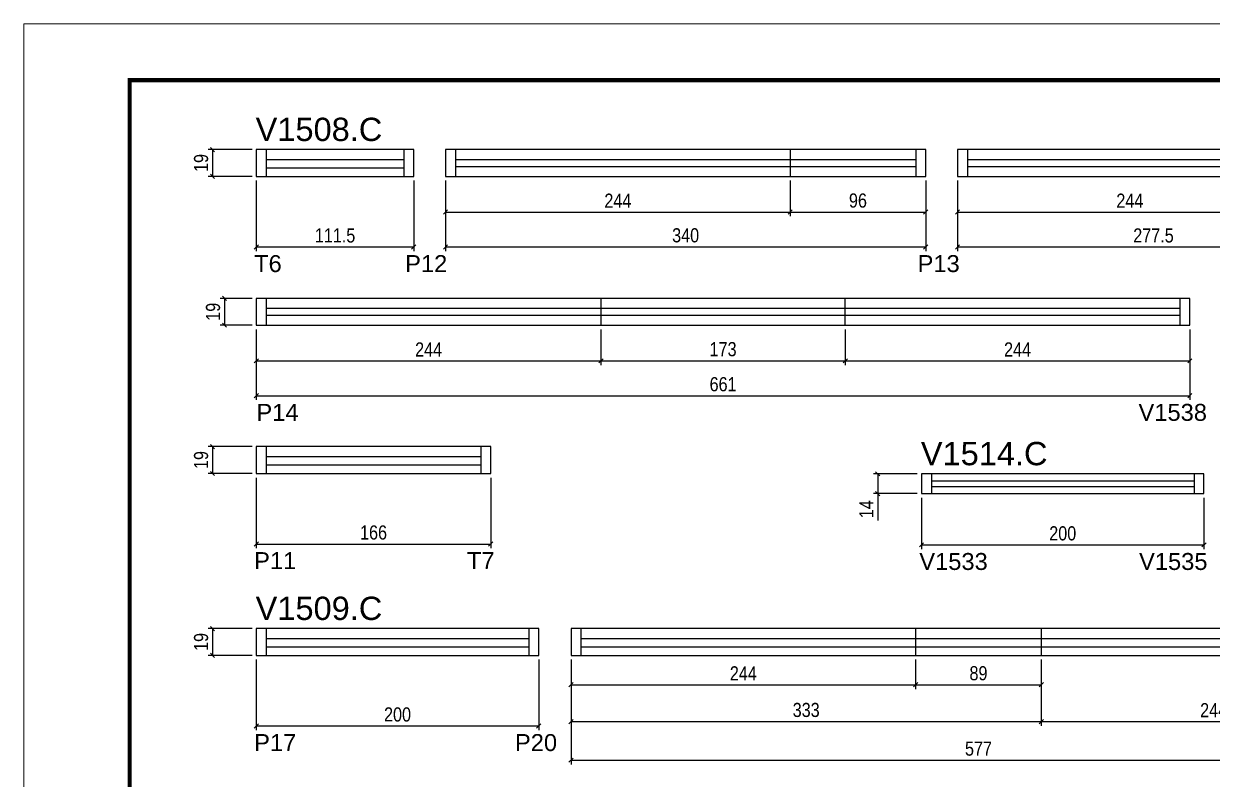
# Model space of a CAD drawing. Extents: x 1959 to 8212, y 239 to 4735.
# Drawn here: x 6727 to 7569, y 3052 to 3587 of the extents above; entities that cross this region are included whole.
import ezdxf

# ---------------------------------------------------------------- set-up
doc = ezdxf.new("R2010")
doc.units = 0
doc.linetypes.add('DASHED', pattern=[0.75, 0.5, -0.25])
for name, color, linetype in [('5', 5, 'Continuous'), ('COTA', 241, 'Continuous'), ('NOMENCLATURA', 7, 'Continuous'), ('Painéis', 200, 'Continuous'), ('SARR_2.2x7', 40, 'Continuous'), ('SARR_EDITAR', 141, 'Continuous')]:
    doc.layers.add(name, color=color, linetype=linetype)
doc.layers.add('Folhas', color=255, linetype='Continuous', lineweight=9)
doc.layers.add('SARRAFO DE PRESSAO', color=251, linetype='DASHED', lineweight=9)
doc.styles.add('COTA TECNICA', font='techl___.ttf', dxfattribs={"height": 10})
doc.styles.add('COTA TECNICA-50', font='techl___.ttf', dxfattribs={"height": 10})
doc.styles.get("Standard").update_dxf_attribs({"font": 'arial.ttf'})
doc.dimstyles.new('COTA PAINEL-50', dxfattribs={"dimtxt": 10, "dimasz": 3, "dimexe": 3, "dimexo": 3, "dimgap": 3, "dimtad": 1, "dimdec": 1, "dimzin": 12, "dimdsep": 46, "dimtxsty": 'COTA TECNICA-50', "dimblk1": 'OBLIQUE', "dimblk2": 'OBLIQUE', "dimsah": 1, "dimcen": 0.9, "dimclrd": 4, "dimclre": 4, "dimclrt": 240, "dimadec": 1, "dimazin": 3, "dimtfac": 1, "dimtdec": 1, "dimtmove": 0, "dimatfit": 3, "dimfxl": 1, "dimtolj": 1, "dimtzin": 12, "dimarcsym": 0})
doc.dimstyles.new('PAINEL', dxfattribs={"dimtxt": 10, "dimasz": 3, "dimexe": 3, "dimexo": 3, "dimgap": 3, "dimtad": 1, "dimdec": 1, "dimzin": 12, "dimdsep": 46, "dimtxsty": 'COTA TECNICA', "dimblk1": 'OBLIQUE', "dimblk2": 'OBLIQUE', "dimsah": 1, "dimcen": 0.9, "dimclrd": 4, "dimclre": 4, "dimclrt": 240, "dimadec": 1, "dimazin": 3, "dimtfac": 1, "dimtdec": 1, "dimtmove": 0, "dimatfit": 3, "dimfxl": 1, "dimtolj": 1, "dimtzin": 12, "dimarcsym": 0})

# ---------------------------------------------------------------- blocks, each defined once
blk = doc.blocks.new('9999999999')
at = {"layer": 'Folhas'}
blk.add_lwpolyline([(98138.98, 34190.21), (99623.98, 34190.21), (99623.98, 35240.21), (98138.98, 35240.21)], close=True, dxfattribs=at)
at = {"layer": 'Folhas', "color": 30, "const_width": 3}
blk.add_lwpolyline([(98213.98, 34230.21), (99583.98, 34230.21), (99583.98, 35200.21), (98213.98, 35200.21)], close=True, dxfattribs=at)
blk = doc.blocks.new('_Oblique')
at = {"color": 0, "linetype": 'ByBlock', "lineweight": -2}
blk.add_line((-0.5, -0.5), (0.5, 0.5), dxfattribs=at)
blk = doc.blocks.new('*D418')
at = {"layer": 'COTA', "color": 4, "linetype": 'ByBlock', "lineweight": -2, "transparency": 16777216}
for p, q in [((6891.91, 3475.6), (6891.91, 3425.65)), ((7003.41, 3475.6), (7003.41, 3425.65)), ((6891.91, 3428.65), (7003.41, 3428.65))]:
    blk.add_line(p, q, dxfattribs=at)
at = {"layer": 'Defpoints', "color": 0, "linetype": 'ByBlock', "transparency": 16777216}
for p in [(6891.91, 3478.6), (7003.41, 3478.6), (7003.41, 3428.65)]:
    blk.add_point(p, dxfattribs=at)
at = {"layer": 'COTA', "color": 4, "linetype": 'ByBlock', "lineweight": -2, "transparency": 16777216, "xscale": 3, "yscale": 3, "zscale": 3, "rotation": 180}
blk.add_blockref('_Oblique', (6891.91, 3428.65), dxfattribs=at)
at = {"layer": 'COTA', "color": 4, "linetype": 'ByBlock', "lineweight": -2, "transparency": 16777216, "xscale": 3, "yscale": 3, "zscale": 3}
blk.add_blockref('_Oblique', (7003.41, 3428.65), dxfattribs=at)
at = {"layer": 'COTA', "color": 240, "linetype": 'ByBlock', "transparency": 16777216, "insert": (6947.66, 3436.76), "char_height": 10, "attachment_point": 5, "style": 'COTA TECNICA-50'}
blk.add_mtext('\\A1;111.5', dxfattribs=at)
blk = doc.blocks.new('*D419')
at = {"layer": 'COTA', "color": 4, "lineweight": -2, "transparency": 16777216}
for p, q in [((6888.91, 3497.6), (6857.93, 3497.6)), ((6860.93, 3497.6), (6860.93, 3478.6)), ((6888.91, 3478.6), (6857.93, 3478.6))]:
    blk.add_line(p, q, dxfattribs=at)
at = {"layer": 'Defpoints', "color": 0, "transparency": 16777216}
for p in [(6891.91, 3497.6), (6860.93, 3478.6), (6891.91, 3478.6)]:
    blk.add_point(p, dxfattribs=at)
at = {"layer": 'COTA', "color": 4, "lineweight": -2, "transparency": 16777216, "xscale": 3, "yscale": 3, "zscale": 3}
for p, rotation in [((6860.93, 3497.6), 90), ((6860.93, 3478.6), 270)]:
    blk.add_blockref('_Oblique', p, dxfattribs=dict(at, rotation=rotation))
at = {"layer": 'COTA', "color": 240, "transparency": 16777216, "insert": (6852.84, 3488.1), "char_height": 10, "attachment_point": 5, "rotation": 90, "style": 'COTA TECNICA'}
blk.add_mtext('\\A1;19', dxfattribs=at)
blk = doc.blocks.new('*D420')
at = {"layer": 'COTA', "color": 4, "linetype": 'ByBlock', "lineweight": -2, "transparency": 16777216}
for p, q in [((7025.9, 3475.6), (7025.9, 3425.65)), ((7365.9, 3475.6), (7365.9, 3425.65)), ((7025.9, 3428.65), (7365.9, 3428.65))]:
    blk.add_line(p, q, dxfattribs=at)
at = {"layer": 'Defpoints', "color": 0, "linetype": 'ByBlock', "transparency": 16777216}
for p in [(7025.9, 3478.6), (7365.9, 3478.6), (7365.9, 3428.65)]:
    blk.add_point(p, dxfattribs=at)
at = {"layer": 'COTA', "color": 4, "linetype": 'ByBlock', "lineweight": -2, "transparency": 16777216, "xscale": 3, "yscale": 3, "zscale": 3, "rotation": 180}
blk.add_blockref('_Oblique', (7025.9, 3428.65), dxfattribs=at)
at = {"layer": 'COTA', "color": 4, "linetype": 'ByBlock', "lineweight": -2, "transparency": 16777216, "xscale": 3, "yscale": 3, "zscale": 3}
blk.add_blockref('_Oblique', (7365.9, 3428.65), dxfattribs=at)
at = {"layer": 'COTA', "color": 240, "linetype": 'ByBlock', "transparency": 16777216, "insert": (7195.9, 3436.87), "char_height": 10, "attachment_point": 5, "style": 'COTA TECNICA-50'}
blk.add_mtext('\\A1;340', dxfattribs=at)
blk = doc.blocks.new('*D421')
at = {"layer": 'COTA', "color": 4, "lineweight": -2, "transparency": 16777216}
for p, q in [((7025.9, 3475.6), (7025.9, 3450.35)), ((7269.9, 3475.6), (7269.9, 3450.35)), ((7025.9, 3453.35), (7269.9, 3453.35))]:
    blk.add_line(p, q, dxfattribs=at)
at = {"layer": 'Defpoints', "color": 0, "transparency": 16777216}
for p in [(7025.9, 3478.6), (7269.9, 3478.6), (7269.9, 3453.35)]:
    blk.add_point(p, dxfattribs=at)
at = {"layer": 'COTA', "color": 4, "lineweight": -2, "transparency": 16777216, "xscale": 3, "yscale": 3, "zscale": 3, "rotation": 180}
blk.add_blockref('_Oblique', (7025.9, 3453.35), dxfattribs=at)
at = {"layer": 'COTA', "color": 4, "lineweight": -2, "transparency": 16777216, "xscale": 3, "yscale": 3, "zscale": 3}
blk.add_blockref('_Oblique', (7269.9, 3453.35), dxfattribs=at)
at = {"layer": 'COTA', "color": 240, "transparency": 16777216, "insert": (7147.9, 3461.42), "char_height": 10, "attachment_point": 5, "style": 'COTA TECNICA'}
blk.add_mtext('\\A1;244', dxfattribs=at)
blk = doc.blocks.new('*D422')
at = {"layer": 'COTA', "color": 4, "lineweight": -2, "transparency": 16777216}
for p, q in [((7269.9, 3475.6), (7269.9, 3450.35)), ((7365.9, 3475.6), (7365.9, 3450.35)), ((7269.9, 3453.35), (7365.9, 3453.35))]:
    blk.add_line(p, q, dxfattribs=at)
at = {"layer": 'Defpoints', "color": 0, "transparency": 16777216}
for p in [(7269.9, 3478.6), (7365.9, 3478.6), (7365.9, 3453.35)]:
    blk.add_point(p, dxfattribs=at)
at = {"layer": 'COTA', "color": 4, "lineweight": -2, "transparency": 16777216, "xscale": 3, "yscale": 3, "zscale": 3, "rotation": 180}
blk.add_blockref('_Oblique', (7269.9, 3453.35), dxfattribs=at)
at = {"layer": 'COTA', "color": 4, "lineweight": -2, "transparency": 16777216, "xscale": 3, "yscale": 3, "zscale": 3}
blk.add_blockref('_Oblique', (7365.9, 3453.35), dxfattribs=at)
at = {"layer": 'COTA', "color": 240, "transparency": 16777216, "insert": (7317.9, 3461.48), "char_height": 10, "attachment_point": 5, "style": 'COTA TECNICA'}
blk.add_mtext('\\A1;96', dxfattribs=at)
blk = doc.blocks.new('*D423')
at = {"layer": 'COTA', "color": 4, "linetype": 'ByBlock', "lineweight": -2, "transparency": 16777216}
for p, q in [((7388.4, 3475.6), (7388.4, 3425.65)), ((7665.9, 3475.6), (7665.9, 3425.65)), ((7388.4, 3428.65), (7665.9, 3428.65))]:
    blk.add_line(p, q, dxfattribs=at)
at = {"layer": 'Defpoints', "color": 0, "linetype": 'ByBlock', "transparency": 16777216}
for p in [(7388.4, 3478.6), (7665.9, 3478.6), (7665.9, 3428.65)]:
    blk.add_point(p, dxfattribs=at)
at = {"layer": 'COTA', "color": 4, "linetype": 'ByBlock', "lineweight": -2, "transparency": 16777216, "xscale": 3, "yscale": 3, "zscale": 3, "rotation": 180}
blk.add_blockref('_Oblique', (7388.4, 3428.65), dxfattribs=at)
at = {"layer": 'COTA', "color": 4, "linetype": 'ByBlock', "lineweight": -2, "transparency": 16777216, "xscale": 3, "yscale": 3, "zscale": 3}
blk.add_blockref('_Oblique', (7665.9, 3428.65), dxfattribs=at)
at = {"layer": 'COTA', "color": 240, "linetype": 'ByBlock', "transparency": 16777216, "insert": (7527.15, 3436.76), "char_height": 10, "attachment_point": 5, "style": 'COTA TECNICA-50'}
blk.add_mtext('\\A1;277.5', dxfattribs=at)
blk = doc.blocks.new('*D424')
at = {"layer": 'COTA', "color": 4, "lineweight": -2, "transparency": 16777216}
for p, q in [((7388.4, 3475.6), (7388.4, 3450.35)), ((7632.4, 3475.6), (7632.4, 3450.35)), ((7388.4, 3453.35), (7632.4, 3453.35))]:
    blk.add_line(p, q, dxfattribs=at)
at = {"layer": 'Defpoints', "color": 0, "transparency": 16777216}
for p in [(7388.4, 3478.6), (7632.4, 3478.6), (7632.4, 3453.35)]:
    blk.add_point(p, dxfattribs=at)
at = {"layer": 'COTA', "color": 4, "lineweight": -2, "transparency": 16777216, "xscale": 3, "yscale": 3, "zscale": 3, "rotation": 180}
blk.add_blockref('_Oblique', (7388.4, 3453.35), dxfattribs=at)
at = {"layer": 'COTA', "color": 4, "lineweight": -2, "transparency": 16777216, "xscale": 3, "yscale": 3, "zscale": 3}
blk.add_blockref('_Oblique', (7632.4, 3453.35), dxfattribs=at)
at = {"layer": 'COTA', "color": 240, "transparency": 16777216, "insert": (7510.4, 3461.42), "char_height": 10, "attachment_point": 5, "style": 'COTA TECNICA'}
blk.add_mtext('\\A1;244', dxfattribs=at)
blk = doc.blocks.new('*D429')
at = {"layer": 'COTA', "color": 4, "linetype": 'ByBlock', "lineweight": -2, "transparency": 16777216}
for p, q in [((6891.91, 3370.3), (6891.91, 3320.35)), ((7552.91, 3370.3), (7552.91, 3320.35)), ((6891.91, 3323.35), (7552.91, 3323.35))]:
    blk.add_line(p, q, dxfattribs=at)
at = {"layer": 'Defpoints', "color": 0, "linetype": 'ByBlock', "transparency": 16777216}
for p in [(6891.91, 3373.3), (7552.91, 3373.3), (7552.91, 3323.35)]:
    blk.add_point(p, dxfattribs=at)
at = {"layer": 'COTA', "color": 4, "linetype": 'ByBlock', "lineweight": -2, "transparency": 16777216, "xscale": 3, "yscale": 3, "zscale": 3, "rotation": 180}
blk.add_blockref('_Oblique', (6891.91, 3323.35), dxfattribs=at)
at = {"layer": 'COTA', "color": 4, "linetype": 'ByBlock', "lineweight": -2, "transparency": 16777216, "xscale": 3, "yscale": 3, "zscale": 3}
blk.add_blockref('_Oblique', (7552.91, 3323.35), dxfattribs=at)
at = {"layer": 'COTA', "color": 240, "linetype": 'ByBlock', "transparency": 16777216, "insert": (7222.41, 3331.45), "char_height": 10, "attachment_point": 5, "style": 'COTA TECNICA-50'}
blk.add_mtext('\\A1;661', dxfattribs=at)
blk = doc.blocks.new('*D430')
at = {"layer": 'COTA', "color": 4, "lineweight": -2, "transparency": 16777216}
for p, q in [((6888.91, 3392.3), (6866.41, 3392.3)), ((6869.41, 3392.3), (6869.41, 3373.3)), ((6888.91, 3373.3), (6866.41, 3373.3))]:
    blk.add_line(p, q, dxfattribs=at)
at = {"layer": 'Defpoints', "color": 0, "transparency": 16777216}
for p in [(6891.91, 3392.3), (6869.41, 3373.3), (6891.91, 3373.3)]:
    blk.add_point(p, dxfattribs=at)
at = {"layer": 'COTA', "color": 4, "lineweight": -2, "transparency": 16777216, "xscale": 3, "yscale": 3, "zscale": 3}
for p, rotation in [((6869.41, 3392.3), 90), ((6869.41, 3373.3), 270)]:
    blk.add_blockref('_Oblique', p, dxfattribs=dict(at, rotation=rotation))
at = {"layer": 'COTA', "color": 240, "transparency": 16777216, "insert": (6861.32, 3382.8), "char_height": 10, "attachment_point": 5, "rotation": 90, "style": 'COTA TECNICA'}
blk.add_mtext('\\A1;19', dxfattribs=at)
blk = doc.blocks.new('*D431')
at = {"layer": 'COTA', "color": 4, "lineweight": -2, "transparency": 16777216}
for p, q in [((6891.91, 3370.3), (6891.91, 3345.05)), ((7135.91, 3370.3), (7135.91, 3345.05)), ((6891.91, 3348.05), (7135.91, 3348.05))]:
    blk.add_line(p, q, dxfattribs=at)
at = {"layer": 'Defpoints', "color": 0, "transparency": 16777216}
for p in [(6891.91, 3373.3), (7135.91, 3373.3), (7135.91, 3348.05)]:
    blk.add_point(p, dxfattribs=at)
at = {"layer": 'COTA', "color": 4, "lineweight": -2, "transparency": 16777216, "xscale": 3, "yscale": 3, "zscale": 3, "rotation": 180}
blk.add_blockref('_Oblique', (6891.91, 3348.05), dxfattribs=at)
at = {"layer": 'COTA', "color": 4, "lineweight": -2, "transparency": 16777216, "xscale": 3, "yscale": 3, "zscale": 3}
blk.add_blockref('_Oblique', (7135.91, 3348.05), dxfattribs=at)
at = {"layer": 'COTA', "color": 240, "transparency": 16777216, "insert": (7013.91, 3356.12), "char_height": 10, "attachment_point": 5, "style": 'COTA TECNICA'}
blk.add_mtext('\\A1;244', dxfattribs=at)
blk = doc.blocks.new('*D432')
at = {"layer": 'COTA', "color": 4, "lineweight": -2, "transparency": 16777216}
for p, q in [((7135.91, 3370.3), (7135.91, 3345.05)), ((7308.91, 3370.3), (7308.91, 3345.05)), ((7135.91, 3348.05), (7308.91, 3348.05))]:
    blk.add_line(p, q, dxfattribs=at)
at = {"layer": 'Defpoints', "color": 0, "transparency": 16777216}
for p in [(7135.91, 3373.3), (7308.91, 3373.3), (7308.91, 3348.05)]:
    blk.add_point(p, dxfattribs=at)
at = {"layer": 'COTA', "color": 4, "lineweight": -2, "transparency": 16777216, "xscale": 3, "yscale": 3, "zscale": 3, "rotation": 180}
blk.add_blockref('_Oblique', (7135.91, 3348.05), dxfattribs=at)
at = {"layer": 'COTA', "color": 4, "lineweight": -2, "transparency": 16777216, "xscale": 3, "yscale": 3, "zscale": 3}
blk.add_blockref('_Oblique', (7308.91, 3348.05), dxfattribs=at)
at = {"layer": 'COTA', "color": 240, "transparency": 16777216, "insert": (7222.41, 3356.27), "char_height": 10, "attachment_point": 5, "style": 'COTA TECNICA'}
blk.add_mtext('\\A1;173', dxfattribs=at)
blk = doc.blocks.new('*D433')
at = {"layer": 'COTA', "color": 4, "lineweight": -2, "transparency": 16777216}
for p, q in [((7308.91, 3370.3), (7308.91, 3345.05)), ((7552.91, 3370.3), (7552.91, 3345.05)), ((7308.91, 3348.05), (7552.91, 3348.05))]:
    blk.add_line(p, q, dxfattribs=at)
at = {"layer": 'Defpoints', "color": 0, "transparency": 16777216}
for p in [(7308.91, 3373.3), (7552.91, 3373.3), (7552.91, 3348.05)]:
    blk.add_point(p, dxfattribs=at)
at = {"layer": 'COTA', "color": 4, "lineweight": -2, "transparency": 16777216, "xscale": 3, "yscale": 3, "zscale": 3, "rotation": 180}
blk.add_blockref('_Oblique', (7308.91, 3348.05), dxfattribs=at)
at = {"layer": 'COTA', "color": 4, "lineweight": -2, "transparency": 16777216, "xscale": 3, "yscale": 3, "zscale": 3}
blk.add_blockref('_Oblique', (7552.91, 3348.05), dxfattribs=at)
at = {"layer": 'COTA', "color": 240, "transparency": 16777216, "insert": (7430.91, 3356.12), "char_height": 10, "attachment_point": 5, "style": 'COTA TECNICA'}
blk.add_mtext('\\A1;244', dxfattribs=at)
blk = doc.blocks.new('*D439')
at = {"layer": 'COTA', "color": 4, "linetype": 'ByBlock', "lineweight": -2, "transparency": 16777216}
for p, q in [((6891.91, 3265.35), (6891.91, 3215.4)), ((7057.91, 3265.35), (7057.91, 3215.4)), ((6891.91, 3218.4), (7057.91, 3218.4))]:
    blk.add_line(p, q, dxfattribs=at)
at = {"layer": 'Defpoints', "color": 0, "linetype": 'ByBlock', "transparency": 16777216}
for p in [(6891.91, 3268.35), (7057.91, 3268.35), (7057.91, 3218.4)]:
    blk.add_point(p, dxfattribs=at)
at = {"layer": 'COTA', "color": 4, "linetype": 'ByBlock', "lineweight": -2, "transparency": 16777216, "xscale": 3, "yscale": 3, "zscale": 3, "rotation": 180}
blk.add_blockref('_Oblique', (6891.91, 3218.4), dxfattribs=at)
at = {"layer": 'COTA', "color": 4, "linetype": 'ByBlock', "lineweight": -2, "transparency": 16777216, "xscale": 3, "yscale": 3, "zscale": 3}
blk.add_blockref('_Oblique', (7057.91, 3218.4), dxfattribs=at)
at = {"layer": 'COTA', "color": 240, "linetype": 'ByBlock', "transparency": 16777216, "insert": (6974.91, 3226.51), "char_height": 10, "attachment_point": 5, "style": 'COTA TECNICA-50'}
blk.add_mtext('\\A1;166', dxfattribs=at)
blk = doc.blocks.new('*D440')
at = {"layer": 'COTA', "color": 4, "lineweight": -2, "transparency": 16777216}
for p, q in [((6888.91, 3287.35), (6857.93, 3287.35)), ((6860.93, 3287.35), (6860.93, 3268.35)), ((6888.91, 3268.35), (6857.93, 3268.35))]:
    blk.add_line(p, q, dxfattribs=at)
at = {"layer": 'Defpoints', "color": 0, "transparency": 16777216}
for p in [(6891.91, 3287.35), (6860.93, 3268.35), (6891.91, 3268.35)]:
    blk.add_point(p, dxfattribs=at)
at = {"layer": 'COTA', "color": 4, "lineweight": -2, "transparency": 16777216, "xscale": 3, "yscale": 3, "zscale": 3}
for p, rotation in [((6860.93, 3287.35), 90), ((6860.93, 3268.35), 270)]:
    blk.add_blockref('_Oblique', p, dxfattribs=dict(at, rotation=rotation))
at = {"layer": 'COTA', "color": 240, "transparency": 16777216, "insert": (6852.84, 3277.85), "char_height": 10, "attachment_point": 5, "rotation": 90, "style": 'COTA TECNICA'}
blk.add_mtext('\\A1;19', dxfattribs=at)
blk = doc.blocks.new('*D441')
at = {"layer": 'COTA', "color": 4, "linetype": 'ByBlock', "lineweight": -2, "transparency": 16777216}
for p, q in [((6891.91, 3136.58), (6891.91, 3086.63)), ((7091.91, 3136.58), (7091.91, 3086.63)), ((6891.91, 3089.63), (7091.91, 3089.63))]:
    blk.add_line(p, q, dxfattribs=at)
at = {"layer": 'Defpoints', "color": 0, "linetype": 'ByBlock', "transparency": 16777216}
for p in [(6891.91, 3139.58), (7091.91, 3139.58), (7091.91, 3089.63)]:
    blk.add_point(p, dxfattribs=at)
at = {"layer": 'COTA', "color": 4, "linetype": 'ByBlock', "lineweight": -2, "transparency": 16777216, "xscale": 3, "yscale": 3, "zscale": 3, "rotation": 180}
blk.add_blockref('_Oblique', (6891.91, 3089.63), dxfattribs=at)
at = {"layer": 'COTA', "color": 4, "linetype": 'ByBlock', "lineweight": -2, "transparency": 16777216, "xscale": 3, "yscale": 3, "zscale": 3}
blk.add_blockref('_Oblique', (7091.91, 3089.63), dxfattribs=at)
at = {"layer": 'COTA', "color": 240, "linetype": 'ByBlock', "transparency": 16777216, "insert": (6991.91, 3097.73), "char_height": 10, "attachment_point": 5, "style": 'COTA TECNICA-50'}
blk.add_mtext('\\A1;200', dxfattribs=at)
blk = doc.blocks.new('*D442')
at = {"layer": 'COTA', "color": 4, "lineweight": -2, "transparency": 16777216}
for p, q in [((6888.91, 3158.58), (6857.93, 3158.58)), ((6860.93, 3158.58), (6860.93, 3139.58)), ((6888.91, 3139.58), (6857.93, 3139.58))]:
    blk.add_line(p, q, dxfattribs=at)
at = {"layer": 'Defpoints', "color": 0, "transparency": 16777216}
for p in [(6891.91, 3158.58), (6860.93, 3139.58), (6891.91, 3139.58)]:
    blk.add_point(p, dxfattribs=at)
at = {"layer": 'COTA', "color": 4, "lineweight": -2, "transparency": 16777216, "xscale": 3, "yscale": 3, "zscale": 3}
for p, rotation in [((6860.93, 3158.58), 90), ((6860.93, 3139.58), 270)]:
    blk.add_blockref('_Oblique', p, dxfattribs=dict(at, rotation=rotation))
at = {"layer": 'COTA', "color": 240, "transparency": 16777216, "insert": (6852.84, 3149.08), "char_height": 10, "attachment_point": 5, "rotation": 90, "style": 'COTA TECNICA'}
blk.add_mtext('\\A1;19', dxfattribs=at)
blk = doc.blocks.new('*D443')
at = {"layer": 'COTA', "color": 4, "linetype": 'ByBlock', "lineweight": -2, "transparency": 16777216}
for p, q in [((7114.74, 3136.58), (7114.74, 3062.43)), ((7691.74, 3136.58), (7691.74, 3062.43)), ((7114.74, 3065.43), (7691.74, 3065.43))]:
    blk.add_line(p, q, dxfattribs=at)
at = {"layer": 'Defpoints', "color": 0, "linetype": 'ByBlock', "transparency": 16777216}
for p in [(7114.74, 3139.58), (7691.74, 3139.58), (7691.74, 3065.43)]:
    blk.add_point(p, dxfattribs=at)
at = {"layer": 'COTA', "color": 4, "linetype": 'ByBlock', "lineweight": -2, "transparency": 16777216, "xscale": 3, "yscale": 3, "zscale": 3, "rotation": 180}
blk.add_blockref('_Oblique', (7114.74, 3065.43), dxfattribs=at)
at = {"layer": 'COTA', "color": 4, "linetype": 'ByBlock', "lineweight": -2, "transparency": 16777216, "xscale": 3, "yscale": 3, "zscale": 3}
blk.add_blockref('_Oblique', (7691.74, 3065.43), dxfattribs=at)
at = {"layer": 'COTA', "color": 240, "linetype": 'ByBlock', "transparency": 16777216, "insert": (7403.24, 3073.54), "char_height": 10, "attachment_point": 5, "style": 'COTA TECNICA-50'}
blk.add_mtext('\\A1;577', dxfattribs=at)
blk = doc.blocks.new('*D444')
at = {"layer": 'COTA', "color": 4, "lineweight": -2, "transparency": 16777216}
for p, q in [((7114.74, 3136.58), (7114.74, 3089.7)), ((7447.74, 3136.58), (7447.74, 3089.7)), ((7114.74, 3092.7), (7447.74, 3092.7))]:
    blk.add_line(p, q, dxfattribs=at)
at = {"layer": 'Defpoints', "color": 0, "transparency": 16777216}
for p in [(7114.74, 3139.58), (7447.74, 3139.58), (7447.74, 3092.7)]:
    blk.add_point(p, dxfattribs=at)
at = {"layer": 'COTA', "color": 4, "lineweight": -2, "transparency": 16777216, "xscale": 3, "yscale": 3, "zscale": 3, "rotation": 180}
blk.add_blockref('_Oblique', (7114.74, 3092.7), dxfattribs=at)
at = {"layer": 'COTA', "color": 4, "lineweight": -2, "transparency": 16777216, "xscale": 3, "yscale": 3, "zscale": 3}
blk.add_blockref('_Oblique', (7447.74, 3092.7), dxfattribs=at)
at = {"layer": 'COTA', "color": 240, "transparency": 16777216, "insert": (7281.24, 3100.92), "char_height": 10, "attachment_point": 5, "style": 'COTA TECNICA'}
blk.add_mtext('\\A1;333', dxfattribs=at)
blk = doc.blocks.new('*D445')
at = {"layer": 'COTA', "color": 4, "lineweight": -2, "transparency": 16777216}
for p, q in [((7447.74, 3136.58), (7447.74, 3089.7)), ((7691.74, 3136.58), (7691.74, 3089.7)), ((7447.74, 3092.7), (7691.74, 3092.7))]:
    blk.add_line(p, q, dxfattribs=at)
at = {"layer": 'Defpoints', "color": 0, "transparency": 16777216}
for p in [(7447.74, 3139.58), (7691.74, 3139.58), (7691.74, 3092.7)]:
    blk.add_point(p, dxfattribs=at)
at = {"layer": 'COTA', "color": 4, "lineweight": -2, "transparency": 16777216, "xscale": 3, "yscale": 3, "zscale": 3, "rotation": 180}
blk.add_blockref('_Oblique', (7447.74, 3092.7), dxfattribs=at)
at = {"layer": 'COTA', "color": 4, "lineweight": -2, "transparency": 16777216, "xscale": 3, "yscale": 3, "zscale": 3}
blk.add_blockref('_Oblique', (7691.74, 3092.7), dxfattribs=at)
at = {"layer": 'COTA', "color": 240, "transparency": 16777216, "insert": (7569.74, 3100.78), "char_height": 10, "attachment_point": 5, "style": 'COTA TECNICA'}
blk.add_mtext('\\A1;244', dxfattribs=at)
blk = doc.blocks.new('*D446')
at = {"layer": 'COTA', "color": 4, "lineweight": -2, "transparency": 16777216}
for p, q in [((7114.74, 3136.58), (7114.74, 3115.79)), ((7358.74, 3136.58), (7358.74, 3115.79)), ((7114.74, 3118.79), (7358.74, 3118.79))]:
    blk.add_line(p, q, dxfattribs=at)
at = {"layer": 'Defpoints', "color": 0, "transparency": 16777216}
for p in [(7114.74, 3139.58), (7358.74, 3139.58), (7358.74, 3118.79)]:
    blk.add_point(p, dxfattribs=at)
at = {"layer": 'COTA', "color": 4, "lineweight": -2, "transparency": 16777216, "xscale": 3, "yscale": 3, "zscale": 3, "rotation": 180}
blk.add_blockref('_Oblique', (7114.74, 3118.79), dxfattribs=at)
at = {"layer": 'COTA', "color": 4, "lineweight": -2, "transparency": 16777216, "xscale": 3, "yscale": 3, "zscale": 3}
blk.add_blockref('_Oblique', (7358.74, 3118.79), dxfattribs=at)
at = {"layer": 'COTA', "color": 240, "transparency": 16777216, "insert": (7236.74, 3126.86), "char_height": 10, "attachment_point": 5, "style": 'COTA TECNICA'}
blk.add_mtext('\\A1;244', dxfattribs=at)
blk = doc.blocks.new('*D457')
at = {"layer": 'COTA', "color": 4, "lineweight": -2, "transparency": 16777216}
for p, q in [((7358.74, 3136.58), (7358.74, 3115.79)), ((7447.74, 3136.58), (7447.74, 3115.79)), ((7358.74, 3118.79), (7447.74, 3118.79))]:
    blk.add_line(p, q, dxfattribs=at)
at = {"layer": 'Defpoints', "color": 0, "transparency": 16777216}
for p in [(7358.74, 3139.58), (7447.74, 3139.58), (7447.74, 3118.79)]:
    blk.add_point(p, dxfattribs=at)
at = {"layer": 'COTA', "color": 4, "lineweight": -2, "transparency": 16777216, "xscale": 3, "yscale": 3, "zscale": 3, "rotation": 180}
blk.add_blockref('_Oblique', (7358.74, 3118.79), dxfattribs=at)
at = {"layer": 'COTA', "color": 4, "lineweight": -2, "transparency": 16777216, "xscale": 3, "yscale": 3, "zscale": 3}
blk.add_blockref('_Oblique', (7447.74, 3118.79), dxfattribs=at)
at = {"layer": 'COTA', "color": 240, "transparency": 16777216, "insert": (7403.24, 3126.89), "char_height": 10, "attachment_point": 5, "style": 'COTA TECNICA'}
blk.add_mtext('\\A1;89', dxfattribs=at)
blk = doc.blocks.new('*D474')
at = {"layer": 'COTA', "color": 4, "linetype": 'ByBlock', "lineweight": -2, "transparency": 16777216}
for p, q in [((7362.89, 3251.11), (7362.89, 3214.81)), ((7562.89, 3251.11), (7562.89, 3214.81)), ((7362.89, 3217.81), (7562.89, 3217.81))]:
    blk.add_line(p, q, dxfattribs=at)
at = {"layer": 'Defpoints', "color": 0, "linetype": 'ByBlock', "transparency": 16777216}
for p in [(7362.89, 3254.11), (7562.89, 3254.11), (7562.89, 3217.81)]:
    blk.add_point(p, dxfattribs=at)
at = {"layer": 'COTA', "color": 4, "linetype": 'ByBlock', "lineweight": -2, "transparency": 16777216, "xscale": 3, "yscale": 3, "zscale": 3, "rotation": 180}
blk.add_blockref('_Oblique', (7362.89, 3217.81), dxfattribs=at)
at = {"layer": 'COTA', "color": 4, "linetype": 'ByBlock', "lineweight": -2, "transparency": 16777216, "xscale": 3, "yscale": 3, "zscale": 3}
blk.add_blockref('_Oblique', (7562.89, 3217.81), dxfattribs=at)
at = {"layer": 'COTA', "color": 240, "linetype": 'ByBlock', "transparency": 16777216, "insert": (7462.89, 3225.91), "char_height": 10, "attachment_point": 5, "style": 'COTA TECNICA-50'}
blk.add_mtext('\\A1;200', dxfattribs=at)
blk = doc.blocks.new('*D475')
at = {"layer": 'COTA', "color": 4, "lineweight": -2, "transparency": 16777216}
for p, q in [((7359.89, 3268.11), (7328.91, 3268.11)), ((7331.91, 3268.11), (7331.91, 3254.11)), ((7359.89, 3254.11), (7328.91, 3254.11)), ((7331.91, 3254.11), (7331.91, 3235))]:
    blk.add_line(p, q, dxfattribs=at)
at = {"layer": 'Defpoints', "color": 0, "transparency": 16777216}
for p in [(7362.89, 3268.11), (7331.91, 3254.11), (7362.89, 3254.11)]:
    blk.add_point(p, dxfattribs=at)
at = {"layer": 'COTA', "color": 4, "lineweight": -2, "transparency": 16777216, "xscale": 3, "yscale": 3, "zscale": 3}
for p, rotation in [((7331.91, 3268.11), 90), ((7331.91, 3254.11), 270)]:
    blk.add_blockref('_Oblique', p, dxfattribs=dict(at, rotation=rotation))
at = {"layer": 'COTA', "color": 240, "transparency": 16777216, "insert": (7323.84, 3243.05), "char_height": 10, "attachment_point": 5, "rotation": 90, "style": 'COTA TECNICA'}
blk.add_mtext('\\A1;14', dxfattribs=at)

msp = doc.modelspace()

# ---------------------------------------------------------------- linework, layer by layer
at = {"layer": 'Painéis', "linetype": 'ByBlock'}
for p, q in [((7025.9, 3497.6), (7025.9, 3478.6)), ((7365.9, 3497.6), (7025.9, 3497.6)), ((7269.9, 3497.6), (7269.9, 3478.6)), ((7365.9, 3478.6), (7365.9, 3497.6)), ((7388.4, 3497.6), (7388.4, 3478.6)), ((7665.9, 3497.6), (7388.4, 3497.6)), ((7025.9, 3478.6), (7365.9, 3478.6)), ((7388.4, 3478.6), (7665.9, 3478.6)), ((6891.91, 3392.3), (6891.91, 3373.3)), ((7552.91, 3392.3), (6891.91, 3392.3)), ((7135.91, 3392.3), (7135.91, 3373.3)), ((7308.91, 3373.3), (7308.91, 3392.3)), ((7552.91, 3373.3), (7552.91, 3392.3)), ((6891.91, 3373.3), (7552.91, 3373.3)), ((7358.74, 3158.58), (7358.74, 3139.58)), ((7447.74, 3158.58), (7447.74, 3139.58))]:
    msp.add_line(p, q, dxfattribs=at)
for points in [[(6891.91, 3497.6), (6891.91, 3478.6), (7003.41, 3478.6), (7003.41, 3497.6)], [(6891.91, 3287.35), (6891.91, 3268.35), (7057.91, 3268.35), (7057.91, 3287.35)], [(7362.89, 3268.11), (7362.89, 3254.11), (7562.89, 3254.11), (7562.89, 3268.11)], [(6891.91, 3158.58), (6891.91, 3139.58), (7091.91, 3139.58), (7091.91, 3158.58)], [(7114.74, 3158.58), (7114.74, 3139.58), (7691.74, 3139.58), (7691.74, 3158.58)]]:
    msp.add_lwpolyline(points, close=True, dxfattribs=at)
at = {"layer": 'SARR_2.2x7', "linetype": 'Continuous'}
for p, q in [((6898.91, 3497.6), (6898.91, 3478.6)), ((6996.41, 3497.6), (6996.41, 3478.6)), ((7032.9, 3497.6), (7032.9, 3478.6)), ((7358.9, 3497.6), (7358.9, 3478.6)), ((7395.4, 3497.6), (7395.4, 3478.6)), ((6898.91, 3490.6), (6996.41, 3490.6)), ((6898.91, 3484.6), (6996.41, 3484.6)), ((7032.9, 3490.6), (7358.9, 3490.6)), ((7032.9, 3485.6), (7358.9, 3485.6)), ((7395.4, 3490.6), (7658.9, 3490.6)), ((7395.4, 3485.6), (7658.9, 3485.6)), ((6898.91, 3392.3), (6898.91, 3373.3)), ((7545.91, 3392.3), (7545.91, 3373.3)), ((6898.91, 3385.3), (7135.91, 3385.3)), ((7135.91, 3385.3), (7308.91, 3385.3)), ((7308.91, 3385.3), (7545.91, 3385.3)), ((6898.91, 3380.3), (7135.91, 3380.3)), ((7135.91, 3380.3), (7308.91, 3380.3)), ((7308.91, 3380.3), (7545.91, 3380.3)), ((6898.91, 3287.35), (6898.91, 3268.35)), ((7050.91, 3287.35), (7050.91, 3268.35)), ((6898.91, 3280.35), (7050.91, 3280.35)), ((6898.91, 3274.35), (7050.91, 3274.35)), ((7369.89, 3268.11), (7369.89, 3254.11)), ((7555.89, 3268.11), (7555.89, 3254.11)), ((6898.91, 3158.58), (6898.91, 3139.58)), ((7084.91, 3158.58), (7084.91, 3139.58)), ((7121.74, 3158.58), (7121.74, 3139.58)), ((6898.91, 3151.58), (7084.91, 3151.58)), ((7121.74, 3151.58), (7447.74, 3151.58)), ((7447.74, 3151.58), (7684.74, 3151.58)), ((6898.91, 3145.58), (7084.91, 3145.58)), ((7121.74, 3145.58), (7447.74, 3145.58)), ((7447.74, 3145.58), (7684.74, 3145.58))]:
    msp.add_line(p, q, dxfattribs=at)
at = {"layer": 'SARR_EDITAR', "linetype": 'Continuous'}
for p, q in [((7369.89, 3263.11), (7555.89, 3263.11)), ((7369.89, 3259.11), (7555.89, 3259.11))]:
    msp.add_line(p, q, dxfattribs=at)

# ---------------------------------------------------------------- block references
at = {"layer": 'SARRAFO DE PRESSAO', "color": 6, "linetype": 'ByBlock'}
msp.add_blockref('9999999999', (-91411.71, -31653.56), dxfattribs=at)

# ---------------------------------------------------------------- texts
at = {"layer": '5', "linetype": 'Continuous'}
for s, rotation, p in [('T6', 359.99996, (6890.36, 3410.89)), ('P12', 359.99996, (6997.28, 3410.89)), ('P13', 359.99996, (7360.14, 3410.89)), ('P14', 0.00004, (6891.99, 3305.6)), ('V1538', 0.00004, (7516.54, 3305.6)), ('P11', 359.99996, (6890.36, 3200.65)), ('T7', 359.99996, (7041.05, 3200.65)), ('V1533', 359.99996, (7361.34, 3200.05)), ('V1535', 359.99996, (7516.94, 3200.05)), ('P17', 359.99996, (6890.36, 3071.88)), ('P20', 359.99996, (7075.05, 3071.88))]:
    msp.add_text(s, height=12, rotation=rotation, dxfattribs=at).set_placement(p)
at = {"layer": 'NOMENCLATURA', "linetype": 'Continuous'}
for s, p in [('V1508.C', (6891.44, 3503.65)), ('V1514.C', (7362.42, 3274.17)), ('V1509.C', (6891.44, 3164.64))]:
    msp.add_text(s, height=16.5, dxfattribs=at).set_placement(p)

# ---------------------------------------------------------------- dimensions: what is measured, and where the dimension line sits
at = {"layer": 'COTA'}
for base, p1, p2, picture, middle in [((6860.93, 3478.6), (6891.91, 3497.6), (6891.91, 3478.6), '*D419', (6852.84, 3488.1)), ((6869.41, 3373.3), (6891.91, 3392.3), (6891.91, 3373.3), '*D430', (6861.32, 3382.8)), ((6860.93, 3268.35), (6891.91, 3287.35), (6891.91, 3268.35), '*D440', (6852.84, 3277.85)), ((7331.91, 3254.11), (7362.89, 3268.11), (7362.89, 3254.11), '*D475', (7323.84, 3243.05)), ((6860.93, 3139.58), (6891.91, 3158.58), (6891.91, 3139.58), '*D442', (6852.84, 3149.08))]:
    dim = msp.add_linear_dim(base=base, p1=p1, p2=p2, angle=90, dimstyle='PAINEL', dxfattribs=at)
    dim.commit()
    dim.dimension.update_dxf_attribs({"geometry": picture, "text_midpoint": middle})
at = {"layer": 'COTA', "color": 1, "linetype": 'ByBlock'}
for base, p1, p2, picture, middle in [((7003.41, 3428.65), (6891.91, 3478.6), (7003.41, 3478.6), '*D418', (6947.66, 3436.76)), ((7365.9, 3428.65), (7025.9, 3478.6), (7365.9, 3478.6), '*D420', (7195.9, 3436.87)), ((7665.9, 3428.65), (7388.4, 3478.6), (7665.9, 3478.6), '*D423', (7527.15, 3436.76)), ((7552.91, 3323.35), (6891.91, 3373.3), (7552.91, 3373.3), '*D429', (7222.41, 3331.45)), ((7057.91, 3218.4), (6891.91, 3268.35), (7057.91, 3268.35), '*D439', (6974.91, 3226.51)), ((7562.89, 3217.81), (7362.89, 3254.11), (7562.89, 3254.11), '*D474', (7462.89, 3225.91)), ((7091.91, 3089.63), (6891.91, 3139.58), (7091.91, 3139.58), '*D441', (6991.91, 3097.73)), ((7691.74, 3065.43), (7114.74, 3139.58), (7691.74, 3139.58), '*D443', (7403.24, 3073.54))]:
    dim = msp.add_linear_dim(base=base, p1=p1, p2=p2, dimstyle='COTA PAINEL-50', override={"dimarcsym": 1}, dxfattribs=at)
    dim.commit()
    dim.dimension.update_dxf_attribs({"geometry": picture, "text_midpoint": middle})
at = {"layer": 'COTA'}
for base, p1, p2, picture, middle in [((7269.9, 3453.35), (7025.9, 3478.6), (7269.9, 3478.6), '*D421', (7147.9, 3461.42)), ((7632.4, 3453.35), (7388.4, 3478.6), (7632.4, 3478.6), '*D424', (7510.4, 3461.42)), ((7135.91, 3348.05), (6891.91, 3373.3), (7135.91, 3373.3), '*D431', (7013.91, 3356.12)), ((7552.91, 3348.05), (7308.91, 3373.3), (7552.91, 3373.3), '*D433', (7430.91, 3356.12)), ((7447.74, 3092.7), (7114.74, 3139.58), (7447.74, 3139.58), '*D444', (7281.24, 3100.92)), ((7358.74, 3118.79), (7114.74, 3139.58), (7358.74, 3139.58), '*D446', (7236.74, 3126.86)), ((7447.74, 3118.79), (7358.74, 3139.58), (7447.74, 3139.58), '*D457', (7403.24, 3126.89))]:
    dim = msp.add_linear_dim(base=base, p1=p1, p2=p2, dimstyle='PAINEL', dxfattribs=at)
    dim.commit()
    dim.dimension.update_dxf_attribs({"geometry": picture, "text_midpoint": middle})
for base, p1, p2, picture, middle in [((7365.9, 3453.35), (7269.9, 3478.6), (7365.9, 3478.6), '*D422', (7317.9, 3461.48)), ((7308.91, 3348.05), (7135.91, 3373.3), (7308.91, 3373.3), '*D432', (7222.41, 3356.27)), ((7691.74, 3092.7), (7447.74, 3139.58), (7691.74, 3139.58), '*D445', (7569.74, 3100.78))]:
    dim = msp.add_linear_dim(base=base, p1=p1, p2=p2, dimstyle='PAINEL', override={"dimtmove": 1}, dxfattribs=at)
    dim.commit()
    dim.dimension.update_dxf_attribs({"geometry": picture, "text_midpoint": middle})

doc.saveas('drawing.dxf')
